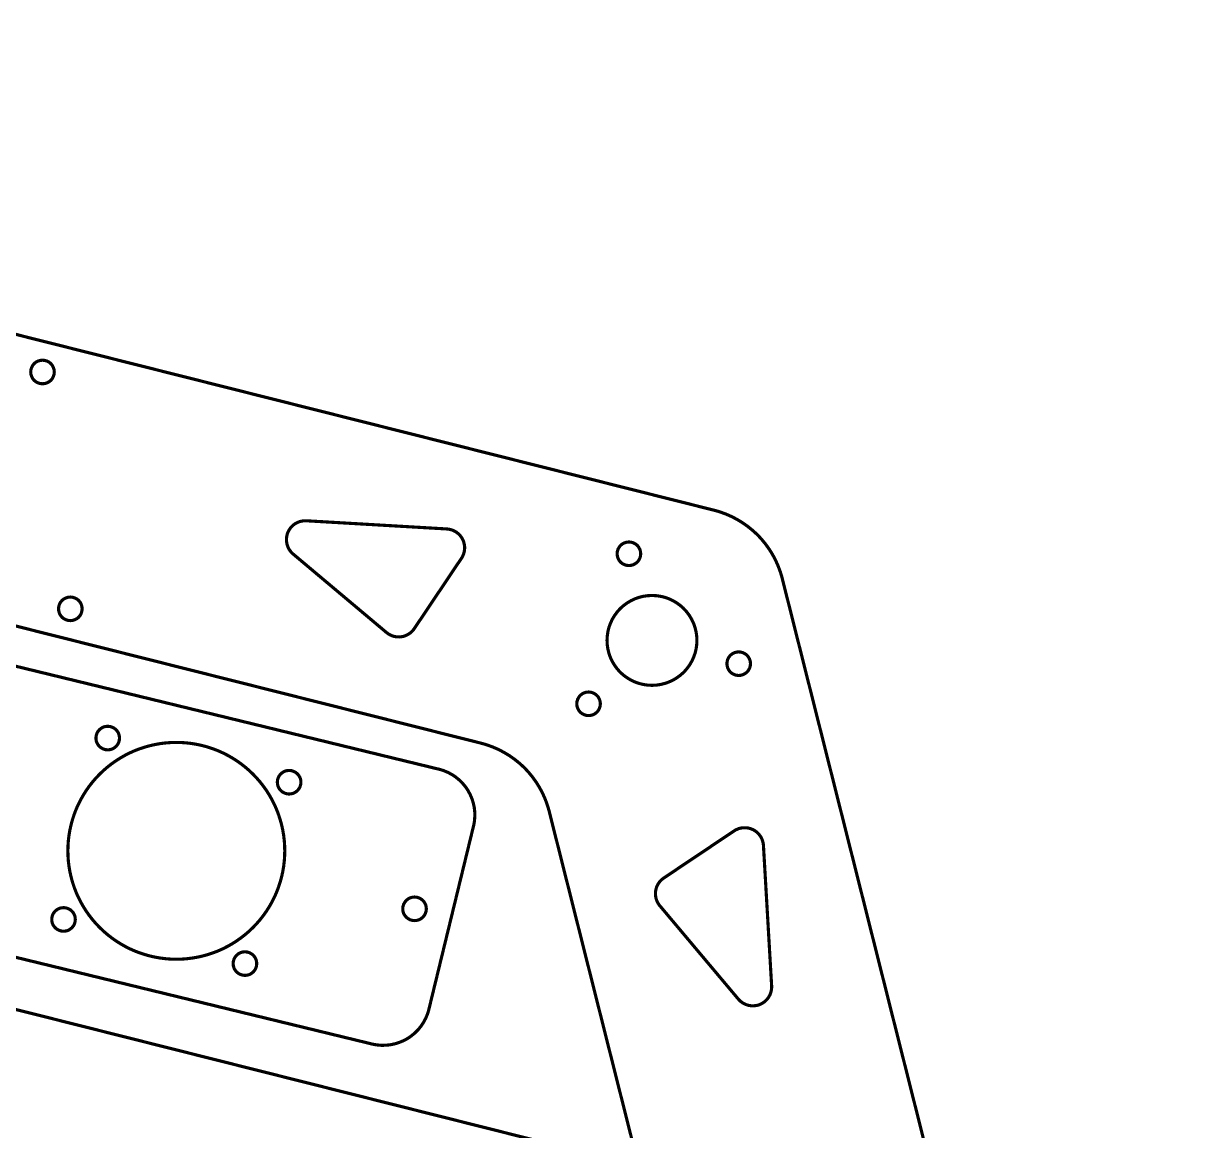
# Model space of a CAD drawing. Extents: x 0 to 529, y 0 to 485.
# Drawn here: x 404.7 to 529.4, y 341.8 to 459.2 of the extents above; entities that cross this region are included whole.
import ezdxf

# ---------------------------------------------------------------- set-up
doc = ezdxf.new("R2010")
doc.units = 0
doc.layers.get('0').update_dxf_attribs({"linetype": 'CONTINUOUS'})

msp = doc.modelspace()

# ---------------------------------------------------------------- linework, layer by layer
at = {"color": 0, "const_width": 0.3333}
for points in [[(124.521, 459.076), (448.697, 380.146), (448.697, 380.146), (448.821, 380.117), (449.188, 380), (449.651, 379.81), (450.089, 379.576), (450.494, 379.304), (450.869, 378.996), (451.211, 378.656), (451.517, 378.285), (451.786, 377.888), (452.015, 377.465), (452.204, 377.024), (452.35, 376.564), (452.451, 376.089), (452.506, 375.603), (452.511, 375.108), (452.468, 374.608), (452.403, 374.229), (452.372, 374.106), (447.64, 354.674), (447.611, 354.553), (447.5, 354.199), (447.315, 353.744), (447.086, 353.311), (446.818, 352.904), (446.511, 352.525), (446.168, 352.176), (445.79, 351.862), (445.487, 351.649), (445.382, 351.585), (445.276, 351.521), (444.946, 351.349), (444.494, 351.158), (444.026, 351.014), (443.549, 350.915), (443.064, 350.864), (442.575, 350.86), (442.086, 350.904), (441.719, 350.968), (441.6, 350.997), (116.911, 430.053)], [(302.899, 451.7), (477.86, 407.622), (478.024, 407.582), (478.51, 407.436), (479.143, 407.206), (479.757, 406.935), (480.353, 406.624), (480.925, 406.272), (481.472, 405.883), (481.994, 405.458), (482.369, 405.117), (482.489, 404.997), (482.608, 404.878), (482.95, 404.503), (483.375, 403.981), (483.764, 403.433), (484.115, 402.861), (484.426, 402.267), (484.697, 401.651), (484.928, 401.018), (485.074, 400.532), (485.114, 400.368), (529.192, 225.407)], [(500.1, 218.078), (460.403, 375.657), (460.361, 375.821), (460.215, 376.307), (459.986, 376.939), (459.714, 377.554), (459.403, 378.149), (459.053, 378.721), (458.664, 379.269), (458.238, 379.792), (457.896, 380.165), (457.776, 380.285), (457.657, 380.404), (457.283, 380.747), (456.761, 381.172), (456.213, 381.561), (455.64, 381.911), (455.046, 382.224), (454.431, 382.494), (453.797, 382.724), (453.313, 382.869), (453.149, 382.911), (295.569, 422.61)], [(285.825, 384.39), (460.786, 340.313), (460.95, 340.271), (461.436, 340.125), (462.068, 339.896), (462.683, 339.625), (463.278, 339.313), (463.85, 338.963), (464.399, 338.574), (464.921, 338.147), (465.294, 337.806), (465.414, 337.686), (465.533, 337.567), (465.876, 337.193), (466.301, 336.671), (466.69, 336.122), (467.04, 335.55), (467.353, 334.956), (467.624, 334.34), (467.853, 333.708), (467.999, 333.222), (468.04, 333.058), (512.118, 158.097)]]:
    msp.add_lwpolyline(points, dxfattribs=at)
at = {"color": 0}
for points in [[(124.521, 459.076), (448.697, 380.146), (448.697, 380.146), (448.821, 380.117), (449.188, 380), (449.651, 379.81), (450.089, 379.576), (450.494, 379.304), (450.869, 378.996), (451.211, 378.656), (451.517, 378.285), (451.786, 377.888), (452.015, 377.465), (452.204, 377.024), (452.35, 376.564), (452.45, 376.089), (452.506, 375.603), (452.511, 375.108), (452.468, 374.608), (452.403, 374.229), (452.372, 374.106), (447.64, 354.674), (447.611, 354.553), (447.5, 354.199), (447.314, 353.744), (447.086, 353.311), (446.818, 352.904), (446.511, 352.525), (446.168, 352.176), (445.79, 351.862), (445.487, 351.649), (445.382, 351.585), (445.276, 351.519), (444.946, 351.349), (444.493, 351.158), (444.026, 351.013), (443.549, 350.915), (443.064, 350.864), (442.575, 350.86), (442.086, 350.904), (441.719, 350.968), (441.6, 350.997), (116.911, 430.053)], [(302.899, 451.7), (477.86, 407.622), (478.024, 407.582), (478.51, 407.436), (479.143, 407.206), (479.757, 406.935), (480.353, 406.624), (480.925, 406.272), (481.472, 405.883), (481.994, 405.458), (482.369, 405.117), (482.489, 404.997), (482.608, 404.878), (482.95, 404.503), (483.375, 403.981), (483.764, 403.433), (484.115, 402.861), (484.426, 402.267), (484.697, 401.651), (484.928, 401.018), (485.074, 400.532), (485.114, 400.368), (529.192, 225.407)], [(500.1, 218.078), (460.403, 375.657), (460.361, 375.821), (460.215, 376.307), (459.986, 376.939), (459.714, 377.554), (459.403, 378.149), (459.053, 378.721), (458.664, 379.269), (458.238, 379.792), (457.896, 380.165), (457.776, 380.285), (457.657, 380.404), (457.283, 380.747), (456.761, 381.172), (456.213, 381.561), (455.64, 381.911), (455.046, 382.224), (454.431, 382.494), (453.797, 382.724), (453.313, 382.869), (453.149, 382.911), (295.569, 422.61)], [(285.825, 384.39), (460.786, 340.313), (460.95, 340.271), (461.436, 340.125), (462.068, 339.896), (462.683, 339.625), (463.278, 339.313), (463.85, 338.963), (464.399, 338.574), (464.921, 338.147), (465.294, 337.806), (465.414, 337.686), (465.533, 337.567), (465.876, 337.193), (466.301, 336.671), (466.69, 336.122), (467.04, 335.55), (467.353, 334.956), (467.624, 334.34), (467.853, 333.708), (467.999, 333.222), (468.04, 333.058), (512.118, 158.097)]]:
    msp.add_lwpolyline(points, dxfattribs=at)
at = {"color": 0, "const_width": 0.3333}
for points in [[(405.782, 421.396), (405.737, 421.44), (405.621, 421.592), (405.507, 421.808), (405.439, 422.04), (405.415, 422.279), (405.439, 422.518), (405.507, 422.75), (405.621, 422.967), (405.737, 423.118), (405.782, 423.162), (405.826, 423.208), (405.978, 423.324), (406.196, 423.438), (406.426, 423.507), (406.665, 423.529), (406.904, 423.507), (407.136, 423.438), (407.353, 423.324), (407.506, 423.208), (407.55, 423.162), (407.594, 423.118), (407.71, 422.967), (407.824, 422.75), (407.893, 422.518), (407.915, 422.279), (407.893, 422.04), (407.824, 421.808), (407.71, 421.592), (407.594, 421.44), (407.55, 421.396), (407.506, 421.351), (407.353, 421.235), (407.136, 421.121), (406.904, 421.053), (406.665, 421.029), (406.426, 421.053), (406.196, 421.121), (405.978, 421.235), (405.826, 421.351), (405.782, 421.396)], [(434.65, 406.496), (434.571, 406.5), (434.331, 406.489), (434.024, 406.433), (433.731, 406.332), (433.46, 406.186), (433.213, 406.001), (432.997, 405.781), (432.817, 405.525), (432.704, 405.313), (432.675, 405.239), (432.646, 405.165), (432.581, 404.935), (432.537, 404.624), (432.542, 404.315), (432.594, 404.011), (432.692, 403.719), (432.833, 403.444), (433.019, 403.193), (433.185, 403.019), (433.246, 402.968), (443.146, 394.643), (443.188, 394.61), (443.315, 394.515), (443.496, 394.408), (443.685, 394.319), (443.882, 394.251), (444.085, 394.204), (444.293, 394.179), (444.503, 394.175), (444.661, 394.186), (444.714, 394.194), (444.767, 394.201), (444.922, 394.235), (445.122, 394.297), (445.315, 394.379), (445.497, 394.481), (445.667, 394.6), (445.825, 394.737), (445.968, 394.892), (446.065, 395.017), (446.094, 395.061), (451.093, 402.518), (451.131, 402.574), (451.226, 402.749), (451.326, 402.992), (451.394, 403.244), (451.428, 403.503), (451.428, 403.763), (451.393, 404.021), (451.325, 404.275), (451.253, 404.461), (451.224, 404.521), (451.193, 404.581), (451.089, 404.751), (450.928, 404.96), (450.742, 405.143), (450.535, 405.3), (450.308, 405.429), (450.067, 405.528), (449.813, 405.594), (449.615, 405.624), (449.549, 405.628), (434.65, 406.496)], [(467.969, 402.114), (467.925, 402.158), (467.808, 402.31), (467.694, 402.526), (467.626, 402.758), (467.603, 402.997), (467.626, 403.236), (467.694, 403.468), (467.808, 403.685), (467.925, 403.836), (467.969, 403.881), (468.014, 403.926), (468.165, 404.042), (468.383, 404.156), (468.614, 404.225), (468.853, 404.247), (469.092, 404.225), (469.324, 404.156), (469.54, 404.042), (469.693, 403.926), (469.738, 403.881), (469.782, 403.836), (469.897, 403.685), (470.011, 403.468), (470.081, 403.236), (470.103, 402.997), (470.081, 402.758), (470.011, 402.526), (469.897, 402.31), (469.782, 402.158), (469.738, 402.114), (469.693, 402.069), (469.54, 401.953), (469.324, 401.839), (469.092, 401.771), (468.853, 401.747), (468.614, 401.771), (468.383, 401.839), (468.165, 401.953), (468.014, 402.069), (467.969, 402.114)], [(408.733, 396.274), (408.689, 396.318), (408.574, 396.469), (408.46, 396.686), (408.39, 396.918), (408.368, 397.157), (408.39, 397.396), (408.46, 397.628), (408.574, 397.844), (408.689, 397.996), (408.733, 398.04), (408.778, 398.085), (408.931, 398.201), (409.147, 398.315), (409.379, 398.383), (409.618, 398.407), (409.857, 398.383), (410.088, 398.315), (410.306, 398.201), (410.457, 398.085), (410.501, 398.04), (410.546, 397.996), (410.662, 397.844), (410.776, 397.628), (410.844, 397.396), (410.868, 397.157), (410.844, 396.918), (410.776, 396.686), (410.662, 396.469), (410.546, 396.318), (410.501, 396.274), (410.457, 396.228), (410.306, 396.112), (410.088, 395.999), (409.857, 395.929), (409.618, 395.907), (409.379, 395.929), (409.147, 395.999), (408.931, 396.112), (408.778, 396.228), (408.733, 396.274)], [(467.929, 390.438), (467.843, 390.524), (467.603, 390.8), (467.318, 391.185), (467.079, 391.592), (466.882, 392.014), (466.729, 392.45), (466.621, 392.897), (466.556, 393.35), (466.533, 393.807), (466.556, 394.264), (466.621, 394.717), (466.729, 395.164), (466.882, 395.6), (467.079, 396.024), (467.318, 396.429), (467.603, 396.815), (467.843, 397.09), (467.929, 397.176), (468.015, 397.263), (468.292, 397.504), (468.676, 397.787), (469.082, 398.026), (469.506, 398.224), (469.942, 398.376), (470.389, 398.485), (470.842, 398.55), (471.299, 398.572), (471.756, 398.55), (472.208, 398.485), (472.656, 398.376), (473.092, 398.224), (473.514, 398.026), (473.921, 397.787), (474.306, 397.504), (474.582, 397.263), (474.668, 397.176), (474.754, 397.09), (474.994, 396.815), (475.279, 396.429), (475.518, 396.024), (475.715, 395.6), (475.867, 395.164), (475.976, 394.717), (476.042, 394.264), (476.064, 393.807), (476.042, 393.35), (475.976, 392.897), (475.867, 392.45), (475.715, 392.014), (475.518, 391.592), (475.279, 391.185), (474.994, 390.8), (474.754, 390.524), (474.668, 390.438), (474.582, 390.351), (474.306, 390.111), (473.921, 389.828), (473.514, 389.588), (473.092, 389.392), (472.656, 389.239), (472.208, 389.129), (471.756, 389.064), (471.299, 389.042), (470.842, 389.064), (470.389, 389.129), (469.942, 389.239), (469.506, 389.392), (469.082, 389.588), (468.676, 389.828), (468.292, 390.111), (468.015, 390.351), (467.929, 390.438)], [(479.611, 390.454), (479.567, 390.499), (479.451, 390.65), (479.336, 390.868), (479.268, 391.1), (479.244, 391.338), (479.268, 391.576), (479.336, 391.808), (479.451, 392.026), (479.567, 392.178), (479.611, 392.222), (479.656, 392.267), (479.807, 392.382), (480.025, 392.497), (480.257, 392.565), (480.494, 392.588), (480.733, 392.565), (480.965, 392.497), (481.183, 392.382), (481.335, 392.267), (481.379, 392.222), (481.424, 392.178), (481.539, 392.026), (481.654, 391.808), (481.722, 391.576), (481.744, 391.338), (481.722, 391.1), (481.654, 390.868), (481.539, 390.65), (481.424, 390.499), (481.379, 390.454), (481.335, 390.41), (481.183, 390.294), (480.965, 390.179), (480.733, 390.111), (480.494, 390.088), (480.257, 390.111), (480.025, 390.179), (479.807, 390.294), (479.656, 390.41), (479.611, 390.454)], [(463.69, 386.199), (463.646, 386.243), (463.531, 386.394), (463.415, 386.612), (463.347, 386.844), (463.324, 387.082), (463.347, 387.321), (463.415, 387.553), (463.531, 387.771), (463.646, 387.922), (463.69, 387.967), (463.735, 388.011), (463.886, 388.126), (464.104, 388.242), (464.335, 388.31), (464.574, 388.332), (464.813, 388.31), (465.044, 388.242), (465.261, 388.126), (465.414, 388.011), (465.458, 387.967), (465.503, 387.922), (465.618, 387.771), (465.732, 387.553), (465.801, 387.321), (465.824, 387.082), (465.801, 386.844), (465.732, 386.612), (465.618, 386.394), (465.503, 386.243), (465.458, 386.199), (465.414, 386.154), (465.261, 386.039), (465.044, 385.924), (464.813, 385.856), (464.574, 385.832), (464.335, 385.856), (464.104, 385.924), (463.886, 386.039), (463.735, 386.154), (463.69, 386.199)], [(413.104, 384.601), (413.161, 384.626), (413.346, 384.675), (413.59, 384.697), (413.831, 384.672), (414.06, 384.601), (414.272, 384.489), (414.46, 384.338), (414.617, 384.149), (414.713, 383.983), (414.737, 383.925), (414.761, 383.867), (414.81, 383.683), (414.832, 383.439), (414.807, 383.199), (414.737, 382.969), (414.624, 382.757), (414.472, 382.569), (414.283, 382.412), (414.118, 382.317), (414.06, 382.293), (414.003, 382.268), (413.818, 382.219), (413.574, 382.197), (413.333, 382.222), (413.104, 382.293), (412.892, 382.406), (412.704, 382.557), (412.547, 382.746), (412.451, 382.911), (412.428, 382.969), (412.403, 383.028), (412.354, 383.211), (412.332, 383.456), (412.357, 383.696), (412.428, 383.925), (412.54, 384.138), (412.692, 384.325), (412.881, 384.482), (413.046, 384.578), (413.104, 384.601)], [(416.457, 382.111), (416.589, 382.165), (416.989, 382.317), (417.529, 382.494), (418.074, 382.644), (418.625, 382.768), (419.179, 382.864), (419.737, 382.932), (420.297, 382.972), (420.858, 382.986), (421.419, 382.972), (421.979, 382.932), (422.536, 382.864), (423.092, 382.768), (423.642, 382.644), (424.188, 382.494), (424.726, 382.317), (425.126, 382.165), (425.258, 382.111), (425.39, 382.057), (425.781, 381.879), (426.287, 381.624), (426.779, 381.344), (427.256, 381.043), (427.715, 380.718), (428.158, 380.372), (428.583, 380.006), (428.99, 379.618), (429.376, 379.213), (429.743, 378.787), (430.089, 378.344), (430.414, 377.885), (430.717, 377.408), (430.996, 376.915), (431.251, 376.408), (431.428, 376.019), (431.482, 375.888), (431.537, 375.756), (431.688, 375.356), (431.865, 374.815), (432.017, 374.269), (432.139, 373.719), (432.235, 373.165), (432.303, 372.607), (432.344, 372.047), (432.358, 371.486), (432.344, 370.925), (432.303, 370.365), (432.235, 369.808), (432.139, 369.253), (432.017, 368.703), (431.865, 368.157), (431.688, 367.618), (431.537, 367.217), (431.482, 367.086), (431.428, 366.954), (431.251, 366.564), (430.996, 366.057), (430.717, 365.565), (430.414, 365.089), (430.089, 364.629), (429.743, 364.186), (429.376, 363.761), (428.99, 363.354), (428.583, 362.968), (428.158, 362.601), (427.715, 362.256), (427.256, 361.931), (426.779, 361.628), (426.287, 361.349), (425.781, 361.093), (425.39, 360.917), (425.258, 360.861), (425.128, 360.807), (424.726, 360.657), (424.188, 360.479), (423.642, 360.328), (423.092, 360.206), (422.536, 360.11), (421.979, 360.042), (421.418, 360), (420.858, 359.986), (420.297, 360), (419.737, 360.042), (419.179, 360.11), (418.625, 360.206), (418.074, 360.328), (417.529, 360.479), (416.989, 360.657), (416.589, 360.807), (416.457, 360.861), (416.325, 360.917), (415.936, 361.093), (415.429, 361.349), (414.936, 361.628), (414.46, 361.931), (414, 362.256), (413.557, 362.601), (413.132, 362.968), (412.726, 363.354), (412.339, 363.761), (411.972, 364.186), (411.626, 364.629), (411.301, 365.089), (411, 365.565), (410.721, 366.057), (410.464, 366.564), (410.287, 366.954), (410.233, 367.086), (410.179, 367.217), (410.028, 367.618), (409.85, 368.157), (409.7, 368.703), (409.576, 369.253), (409.481, 369.808), (409.412, 370.365), (409.372, 370.925), (409.358, 371.486), (409.372, 372.047), (409.412, 372.607), (409.481, 373.165), (409.576, 373.719), (409.7, 374.269), (409.85, 374.815), (410.028, 375.356), (410.179, 375.756), (410.233, 375.888), (410.287, 376.019), (410.465, 376.408), (410.721, 376.915), (411, 377.408), (411.301, 377.885), (411.626, 378.344), (411.972, 378.787), (412.339, 379.213), (412.726, 379.618), (413.132, 380.006), (413.557, 380.372), (414, 380.718), (414.46, 381.043), (414.936, 381.344), (415.428, 381.624), (415.936, 381.879), (416.325, 382.057), (416.457, 382.111)], [(432.342, 379.918), (432.4, 379.942), (432.585, 379.992), (432.829, 380.014), (433.069, 379.989), (433.299, 379.918), (433.51, 379.806), (433.697, 379.654), (433.856, 379.464), (433.95, 379.3), (433.975, 379.242), (433.999, 379.183), (434.047, 378.999), (434.071, 378.754), (434.044, 378.514), (433.975, 378.285), (433.862, 378.074), (433.71, 377.885), (433.521, 377.728), (433.357, 377.632), (433.299, 377.608), (433.24, 377.585), (433.056, 377.535), (432.811, 377.513), (432.571, 377.537), (432.342, 377.608), (432.129, 377.721), (431.942, 377.872), (431.785, 378.061), (431.689, 378.226), (431.665, 378.285), (431.642, 378.343), (431.592, 378.528), (431.569, 378.772), (431.594, 379.013), (431.665, 379.242), (431.778, 379.453), (431.929, 379.642), (432.118, 379.799), (432.283, 379.894), (432.342, 379.918)], [(483.119, 372.057), (483.115, 372.124), (483.086, 372.321), (483.019, 372.576), (482.921, 372.818), (482.792, 373.043), (482.635, 373.25), (482.451, 373.436), (482.243, 373.597), (482.072, 373.703), (482.012, 373.732), (481.953, 373.761), (481.767, 373.835), (481.512, 373.903), (481.254, 373.936), (480.993, 373.936), (480.736, 373.903), (480.483, 373.836), (480.24, 373.735), (480.064, 373.639), (480.01, 373.601), (472.553, 368.604), (472.508, 368.574), (472.382, 368.476), (472.229, 368.333), (472.092, 368.176), (471.972, 368.006), (471.869, 367.824), (471.787, 367.631), (471.726, 367.431), (471.693, 367.275), (471.685, 367.222), (471.678, 367.169), (471.667, 367.011), (471.671, 366.801), (471.696, 366.594), (471.743, 366.39), (471.811, 366.193), (471.899, 366.004), (472.007, 365.824), (472.101, 365.696), (472.135, 365.656), (480.46, 355.754), (480.511, 355.694), (480.683, 355.528), (480.936, 355.343), (481.211, 355.2), (481.503, 355.103), (481.806, 355.05), (482.115, 355.046), (482.425, 355.09), (482.657, 355.154), (482.731, 355.183), (482.804, 355.213), (483.017, 355.325), (483.271, 355.506), (483.493, 355.722), (483.678, 355.968), (483.822, 356.239), (483.925, 356.532), (483.981, 356.839), (483.992, 357.079), (483.988, 357.158), (483.119, 372.057)], [(445.642, 366.49), (445.7, 366.514), (445.885, 366.564), (446.129, 366.586), (446.369, 366.561), (446.599, 366.49), (446.81, 366.378), (446.997, 366.226), (447.156, 366.037), (447.251, 365.872), (447.275, 365.814), (447.299, 365.756), (447.347, 365.571), (447.371, 365.326), (447.344, 365.086), (447.275, 364.857), (447.162, 364.646), (447.01, 364.458), (446.821, 364.3), (446.657, 364.206), (446.599, 364.181), (446.54, 364.157), (446.356, 364.108), (446.111, 364.085), (445.871, 364.111), (445.642, 364.181), (445.429, 364.293), (445.242, 364.446), (445.085, 364.635), (444.989, 364.799), (444.965, 364.857), (444.942, 364.915), (444.892, 365.1), (444.869, 365.344), (444.894, 365.585), (444.965, 365.814), (445.078, 366.026), (445.229, 366.214), (445.418, 366.371), (445.583, 366.467), (445.642, 366.49)], [(408.418, 365.364), (408.476, 365.389), (408.66, 365.438), (408.904, 365.46), (409.144, 365.435), (409.374, 365.365), (409.586, 365.253), (409.774, 365.1), (409.931, 364.911), (410.026, 364.746), (410.051, 364.688), (410.075, 364.631), (410.124, 364.446), (410.146, 364.201), (410.121, 363.961), (410.051, 363.732), (409.939, 363.519), (409.786, 363.332), (409.597, 363.175), (409.432, 363.079), (409.374, 363.054), (409.317, 363.031), (409.132, 362.982), (408.888, 362.96), (408.647, 362.985), (408.418, 363.056), (408.206, 363.168), (408.018, 363.319), (407.861, 363.508), (407.765, 363.674), (407.742, 363.732), (407.717, 363.789), (407.668, 363.974), (407.646, 364.218), (407.671, 364.458), (407.742, 364.688), (407.854, 364.9), (408.006, 365.088), (408.194, 365.244), (408.36, 365.34), (408.418, 365.364)], [(427.656, 360.681), (427.714, 360.704), (427.899, 360.753), (428.143, 360.776), (428.383, 360.75), (428.612, 360.681), (428.824, 360.568), (429.013, 360.415), (429.169, 360.226), (429.265, 360.063), (429.289, 360.004), (429.313, 359.946), (429.361, 359.761), (429.385, 359.517), (429.358, 359.276), (429.289, 359.047), (429.176, 358.835), (429.024, 358.647), (428.835, 358.49), (428.671, 358.394), (428.612, 358.371), (428.554, 358.347), (428.369, 358.297), (428.125, 358.275), (427.885, 358.3), (427.656, 358.371), (427.443, 358.483), (427.256, 358.635), (427.099, 358.824), (427.003, 358.989), (426.979, 359.047), (426.956, 359.106), (426.906, 359.29), (426.883, 359.535), (426.908, 359.775), (426.979, 360.004), (427.092, 360.215), (427.243, 360.404), (427.432, 360.561), (427.597, 360.657), (427.656, 360.681)]]:
    msp.add_lwpolyline(points, close=True, dxfattribs=at)
at = {"color": 0}
for points in [[(405.782, 421.396), (405.737, 421.44), (405.621, 421.592), (405.507, 421.808), (405.439, 422.04), (405.415, 422.279), (405.439, 422.518), (405.507, 422.75), (405.621, 422.967), (405.737, 423.118), (405.782, 423.162), (405.826, 423.208), (405.978, 423.324), (406.196, 423.438), (406.426, 423.507), (406.665, 423.529), (406.904, 423.507), (407.136, 423.438), (407.353, 423.324), (407.506, 423.208), (407.55, 423.162), (407.594, 423.118), (407.71, 422.967), (407.824, 422.75), (407.893, 422.518), (407.915, 422.279), (407.893, 422.04), (407.824, 421.808), (407.71, 421.592), (407.594, 421.44), (407.55, 421.396), (407.506, 421.351), (407.353, 421.235), (407.136, 421.121), (406.904, 421.053), (406.665, 421.029), (406.426, 421.053), (406.196, 421.121), (405.978, 421.235), (405.826, 421.351), (405.782, 421.396)], [(434.65, 406.496), (434.571, 406.5), (434.331, 406.489), (434.024, 406.433), (433.731, 406.332), (433.46, 406.186), (433.213, 406.001), (432.997, 405.781), (432.817, 405.525), (432.704, 405.313), (432.675, 405.239), (432.646, 405.165), (432.581, 404.935), (432.537, 404.624), (432.542, 404.315), (432.594, 404.011), (432.692, 403.719), (432.833, 403.444), (433.019, 403.193), (433.185, 403.019), (433.246, 402.968), (443.146, 394.643), (443.188, 394.61), (443.315, 394.515), (443.496, 394.408), (443.685, 394.319), (443.882, 394.251), (444.085, 394.204), (444.293, 394.179), (444.503, 394.175), (444.661, 394.186), (444.714, 394.194), (444.767, 394.201), (444.922, 394.235), (445.122, 394.297), (445.315, 394.379), (445.497, 394.481), (445.667, 394.6), (445.825, 394.737), (445.968, 394.892), (446.065, 395.017), (446.094, 395.061), (451.093, 402.518), (451.131, 402.574), (451.226, 402.749), (451.326, 402.992), (451.394, 403.244), (451.428, 403.503), (451.428, 403.763), (451.393, 404.021), (451.325, 404.275), (451.253, 404.461), (451.224, 404.521), (451.193, 404.581), (451.089, 404.751), (450.928, 404.96), (450.742, 405.143), (450.535, 405.3), (450.308, 405.429), (450.067, 405.528), (449.813, 405.594), (449.615, 405.624), (449.549, 405.628), (434.65, 406.496)], [(467.969, 402.114), (467.925, 402.158), (467.808, 402.31), (467.694, 402.526), (467.626, 402.758), (467.603, 402.997), (467.626, 403.236), (467.694, 403.468), (467.808, 403.685), (467.925, 403.836), (467.969, 403.881), (468.014, 403.926), (468.165, 404.042), (468.383, 404.156), (468.614, 404.225), (468.853, 404.247), (469.092, 404.225), (469.324, 404.156), (469.54, 404.042), (469.693, 403.926), (469.738, 403.881), (469.782, 403.836), (469.897, 403.685), (470.011, 403.468), (470.081, 403.236), (470.103, 402.997), (470.081, 402.758), (470.011, 402.526), (469.897, 402.31), (469.782, 402.158), (469.738, 402.114), (469.693, 402.069), (469.54, 401.953), (469.324, 401.839), (469.092, 401.771), (468.853, 401.747), (468.614, 401.771), (468.383, 401.839), (468.165, 401.953), (468.014, 402.069), (467.969, 402.114)], [(408.733, 396.274), (408.689, 396.318), (408.574, 396.469), (408.46, 396.686), (408.39, 396.918), (408.368, 397.157), (408.39, 397.396), (408.46, 397.628), (408.574, 397.844), (408.689, 397.996), (408.733, 398.04), (408.778, 398.085), (408.931, 398.201), (409.147, 398.315), (409.379, 398.383), (409.618, 398.407), (409.857, 398.383), (410.088, 398.315), (410.306, 398.201), (410.457, 398.085), (410.501, 398.04), (410.546, 397.996), (410.662, 397.844), (410.776, 397.628), (410.844, 397.396), (410.868, 397.157), (410.844, 396.918), (410.776, 396.686), (410.662, 396.469), (410.546, 396.318), (410.501, 396.274), (410.457, 396.228), (410.306, 396.112), (410.088, 395.999), (409.857, 395.929), (409.618, 395.907), (409.379, 395.929), (409.147, 395.999), (408.931, 396.112), (408.778, 396.228), (408.733, 396.274)], [(467.929, 390.438), (467.843, 390.524), (467.603, 390.8), (467.318, 391.185), (467.079, 391.592), (466.882, 392.014), (466.729, 392.45), (466.621, 392.897), (466.556, 393.35), (466.533, 393.807), (466.556, 394.264), (466.621, 394.717), (466.729, 395.164), (466.882, 395.6), (467.079, 396.024), (467.318, 396.429), (467.603, 396.815), (467.843, 397.09), (467.929, 397.176), (468.015, 397.263), (468.292, 397.504), (468.676, 397.787), (469.082, 398.026), (469.506, 398.224), (469.942, 398.376), (470.389, 398.485), (470.842, 398.55), (471.299, 398.572), (471.756, 398.55), (472.208, 398.485), (472.656, 398.376), (473.092, 398.224), (473.514, 398.026), (473.921, 397.787), (474.306, 397.504), (474.582, 397.263), (474.668, 397.176), (474.754, 397.09), (474.994, 396.815), (475.279, 396.429), (475.518, 396.024), (475.715, 395.6), (475.867, 395.164), (475.976, 394.717), (476.042, 394.264), (476.064, 393.807), (476.042, 393.35), (475.976, 392.897), (475.867, 392.45), (475.715, 392.014), (475.518, 391.592), (475.279, 391.185), (474.994, 390.8), (474.754, 390.524), (474.668, 390.438), (474.582, 390.351), (474.306, 390.111), (473.921, 389.828), (473.514, 389.588), (473.092, 389.392), (472.656, 389.239), (472.208, 389.129), (471.756, 389.064), (471.299, 389.042), (470.842, 389.064), (470.389, 389.129), (469.942, 389.239), (469.506, 389.392), (469.082, 389.588), (468.676, 389.828), (468.292, 390.111), (468.015, 390.351), (467.929, 390.438)], [(479.611, 390.454), (479.567, 390.499), (479.451, 390.65), (479.336, 390.868), (479.268, 391.1), (479.244, 391.338), (479.268, 391.576), (479.336, 391.808), (479.451, 392.026), (479.567, 392.178), (479.611, 392.222), (479.656, 392.267), (479.807, 392.382), (480.025, 392.497), (480.257, 392.565), (480.494, 392.588), (480.733, 392.565), (480.965, 392.497), (481.183, 392.382), (481.335, 392.267), (481.379, 392.222), (481.424, 392.178), (481.539, 392.026), (481.654, 391.808), (481.722, 391.576), (481.744, 391.338), (481.722, 391.1), (481.654, 390.868), (481.539, 390.65), (481.424, 390.499), (481.379, 390.454), (481.335, 390.41), (481.183, 390.294), (480.965, 390.179), (480.733, 390.111), (480.494, 390.088), (480.257, 390.111), (480.025, 390.179), (479.807, 390.294), (479.656, 390.41), (479.611, 390.454)], [(463.69, 386.199), (463.646, 386.243), (463.531, 386.394), (463.415, 386.612), (463.347, 386.844), (463.324, 387.082), (463.347, 387.321), (463.415, 387.553), (463.531, 387.771), (463.646, 387.922), (463.69, 387.967), (463.735, 388.011), (463.886, 388.126), (464.104, 388.242), (464.335, 388.31), (464.574, 388.332), (464.813, 388.31), (465.044, 388.242), (465.261, 388.126), (465.414, 388.011), (465.458, 387.967), (465.503, 387.922), (465.618, 387.771), (465.732, 387.553), (465.801, 387.321), (465.824, 387.082), (465.801, 386.844), (465.732, 386.612), (465.618, 386.394), (465.503, 386.243), (465.458, 386.199), (465.414, 386.154), (465.261, 386.039), (465.044, 385.924), (464.813, 385.856), (464.574, 385.832), (464.335, 385.856), (464.104, 385.924), (463.886, 386.039), (463.735, 386.154), (463.69, 386.199)], [(413.104, 384.601), (413.161, 384.626), (413.346, 384.675), (413.59, 384.697), (413.831, 384.672), (414.06, 384.601), (414.272, 384.489), (414.46, 384.338), (414.617, 384.149), (414.713, 383.983), (414.736, 383.925), (414.761, 383.867), (414.81, 383.683), (414.832, 383.439), (414.807, 383.199), (414.736, 382.969), (414.624, 382.757), (414.472, 382.569), (414.283, 382.412), (414.118, 382.317), (414.06, 382.292), (414.001, 382.268), (413.818, 382.219), (413.574, 382.197), (413.333, 382.222), (413.103, 382.292), (412.892, 382.404), (412.704, 382.557), (412.547, 382.746), (412.451, 382.911), (412.426, 382.969), (412.403, 383.026), (412.354, 383.211), (412.332, 383.456), (412.357, 383.696), (412.426, 383.925), (412.539, 384.138), (412.692, 384.325), (412.881, 384.482), (413.046, 384.578), (413.104, 384.601)], [(416.457, 382.111), (416.589, 382.165), (416.989, 382.317), (417.529, 382.494), (418.074, 382.644), (418.625, 382.768), (419.179, 382.864), (419.737, 382.932), (420.297, 382.972), (420.858, 382.986), (421.418, 382.972), (421.978, 382.932), (422.536, 382.864), (423.09, 382.768), (423.642, 382.644), (424.188, 382.494), (424.726, 382.317), (425.126, 382.165), (425.258, 382.111), (425.39, 382.057), (425.781, 381.879), (426.287, 381.624), (426.779, 381.344), (427.256, 381.042), (427.715, 380.718), (428.158, 380.372), (428.583, 380.006), (428.989, 379.618), (429.376, 379.213), (429.743, 378.787), (430.089, 378.344), (430.414, 377.885), (430.717, 377.408), (430.996, 376.915), (431.251, 376.408), (431.428, 376.019), (431.482, 375.888), (431.537, 375.756), (431.688, 375.356), (431.865, 374.815), (432.015, 374.269), (432.139, 373.719), (432.235, 373.165), (432.303, 372.607), (432.344, 372.047), (432.358, 371.486), (432.344, 370.925), (432.303, 370.365), (432.235, 369.808), (432.139, 369.253), (432.015, 368.703), (431.865, 368.157), (431.688, 367.618), (431.537, 367.217), (431.482, 367.085), (431.428, 366.954), (431.251, 366.564), (430.996, 366.057), (430.717, 365.565), (430.414, 365.089), (430.089, 364.628), (429.743, 364.186), (429.376, 363.761), (428.989, 363.354), (428.583, 362.968), (428.158, 362.601), (427.715, 362.254), (427.256, 361.931), (426.779, 361.628), (426.287, 361.349), (425.781, 361.093), (425.39, 360.917), (425.258, 360.861), (425.126, 360.807), (424.726, 360.657), (424.188, 360.479), (423.642, 360.328), (423.09, 360.206), (422.536, 360.11), (421.978, 360.04), (421.418, 360), (420.858, 359.986), (420.297, 360), (419.737, 360.04), (419.179, 360.11), (418.625, 360.206), (418.074, 360.328), (417.529, 360.479), (416.989, 360.657), (416.589, 360.807), (416.457, 360.861), (416.325, 360.917), (415.936, 361.093), (415.428, 361.349), (414.936, 361.628), (414.46, 361.931), (414, 362.254), (413.557, 362.601), (413.132, 362.968), (412.726, 363.354), (412.339, 363.761), (411.972, 364.186), (411.626, 364.628), (411.301, 365.089), (411, 365.565), (410.721, 366.057), (410.464, 366.564), (410.287, 366.954), (410.233, 367.085), (410.179, 367.217), (410.028, 367.618), (409.85, 368.157), (409.7, 368.703), (409.576, 369.253), (409.481, 369.808), (409.412, 370.365), (409.371, 370.925), (409.358, 371.486), (409.371, 372.047), (409.412, 372.607), (409.481, 373.165), (409.576, 373.719), (409.7, 374.269), (409.85, 374.815), (410.028, 375.356), (410.179, 375.756), (410.233, 375.888), (410.287, 376.019), (410.464, 376.408), (410.721, 376.915), (411, 377.408), (411.301, 377.885), (411.626, 378.344), (411.972, 378.787), (412.339, 379.213), (412.726, 379.618), (413.132, 380.006), (413.557, 380.372), (414, 380.718), (414.46, 381.042), (414.936, 381.344), (415.428, 381.624), (415.936, 381.879), (416.325, 382.057), (416.457, 382.111)], [(432.342, 379.918), (432.4, 379.942), (432.583, 379.99), (432.829, 380.014), (433.069, 379.987), (433.299, 379.918), (433.51, 379.806), (433.697, 379.653), (433.854, 379.464), (433.95, 379.3), (433.975, 379.242), (433.999, 379.183), (434.047, 378.999), (434.071, 378.754), (434.044, 378.514), (433.975, 378.285), (433.862, 378.072), (433.71, 377.885), (433.521, 377.728), (433.357, 377.632), (433.299, 377.608), (433.24, 377.585), (433.056, 377.535), (432.811, 377.513), (432.571, 377.537), (432.342, 377.608), (432.129, 377.721), (431.942, 377.872), (431.785, 378.061), (431.689, 378.226), (431.665, 378.285), (431.64, 378.343), (431.592, 378.528), (431.569, 378.772), (431.594, 379.013), (431.665, 379.242), (431.778, 379.453), (431.929, 379.64), (432.118, 379.799), (432.283, 379.894), (432.342, 379.918)], [(483.119, 372.057), (483.115, 372.124), (483.086, 372.321), (483.019, 372.576), (482.921, 372.818), (482.792, 373.043), (482.635, 373.25), (482.451, 373.436), (482.243, 373.597), (482.072, 373.703), (482.012, 373.732), (481.953, 373.761), (481.767, 373.835), (481.512, 373.903), (481.254, 373.936), (480.993, 373.936), (480.736, 373.903), (480.483, 373.836), (480.24, 373.735), (480.064, 373.639), (480.01, 373.601), (472.553, 368.604), (472.508, 368.574), (472.382, 368.476), (472.229, 368.333), (472.092, 368.176), (471.972, 368.006), (471.869, 367.824), (471.787, 367.631), (471.726, 367.431), (471.693, 367.275), (471.685, 367.222), (471.678, 367.169), (471.667, 367.011), (471.671, 366.801), (471.696, 366.594), (471.743, 366.39), (471.811, 366.193), (471.899, 366.004), (472.007, 365.824), (472.101, 365.696), (472.135, 365.656), (480.46, 355.754), (480.511, 355.694), (480.683, 355.528), (480.936, 355.343), (481.211, 355.2), (481.503, 355.103), (481.806, 355.05), (482.115, 355.046), (482.425, 355.09), (482.657, 355.154), (482.731, 355.183), (482.804, 355.213), (483.017, 355.325), (483.271, 355.506), (483.493, 355.722), (483.678, 355.968), (483.822, 356.239), (483.925, 356.532), (483.981, 356.839), (483.992, 357.079), (483.988, 357.158), (483.119, 372.057)], [(408.418, 365.364), (408.475, 365.389), (408.66, 365.438), (408.904, 365.46), (409.144, 365.435), (409.374, 365.364), (409.586, 365.251), (409.774, 365.1), (409.931, 364.911), (410.026, 364.746), (410.05, 364.688), (410.075, 364.629), (410.124, 364.446), (410.146, 364.201), (410.121, 363.961), (410.05, 363.731), (409.938, 363.519), (409.786, 363.332), (409.597, 363.175), (409.432, 363.079), (409.374, 363.054), (409.317, 363.031), (409.132, 362.982), (408.888, 362.96), (408.647, 362.985), (408.418, 363.054), (408.206, 363.167), (408.018, 363.319), (407.861, 363.508), (407.765, 363.674), (407.742, 363.731), (407.717, 363.789), (407.668, 363.974), (407.646, 364.218), (407.671, 364.458), (407.74, 364.688), (407.853, 364.9), (408.006, 365.088), (408.194, 365.244), (408.36, 365.34), (408.418, 365.364)], [(445.642, 366.49), (445.7, 366.514), (445.883, 366.564), (446.129, 366.586), (446.369, 366.561), (446.599, 366.49), (446.81, 366.378), (446.997, 366.226), (447.154, 366.037), (447.25, 365.872), (447.275, 365.814), (447.299, 365.756), (447.347, 365.571), (447.371, 365.326), (447.344, 365.086), (447.275, 364.857), (447.162, 364.646), (447.01, 364.457), (446.821, 364.3), (446.657, 364.204), (446.599, 364.181), (446.54, 364.157), (446.356, 364.108), (446.111, 364.085), (445.871, 364.11), (445.642, 364.181), (445.429, 364.293), (445.242, 364.446), (445.085, 364.635), (444.989, 364.799), (444.965, 364.857), (444.94, 364.915), (444.892, 365.1), (444.869, 365.344), (444.894, 365.585), (444.965, 365.814), (445.078, 366.025), (445.229, 366.214), (445.418, 366.371), (445.583, 366.467), (445.642, 366.49)], [(427.656, 360.681), (427.714, 360.704), (427.899, 360.753), (428.143, 360.776), (428.383, 360.75), (428.612, 360.681), (428.824, 360.568), (429.011, 360.415), (429.169, 360.226), (429.264, 360.063), (429.289, 360.004), (429.313, 359.946), (429.361, 359.761), (429.385, 359.517), (429.358, 359.276), (429.289, 359.047), (429.176, 358.835), (429.024, 358.647), (428.835, 358.49), (428.671, 358.394), (428.612, 358.371), (428.554, 358.346), (428.369, 358.297), (428.125, 358.275), (427.885, 358.3), (427.656, 358.371), (427.443, 358.483), (427.256, 358.635), (427.099, 358.824), (427.003, 358.989), (426.979, 359.047), (426.956, 359.106), (426.906, 359.29), (426.883, 359.535), (426.908, 359.775), (426.979, 360.004), (427.092, 360.215), (427.243, 360.403), (427.432, 360.561), (427.597, 360.657), (427.656, 360.681)]]:
    msp.add_lwpolyline(points, close=True, dxfattribs=at)

doc.saveas('drawing.dxf')
